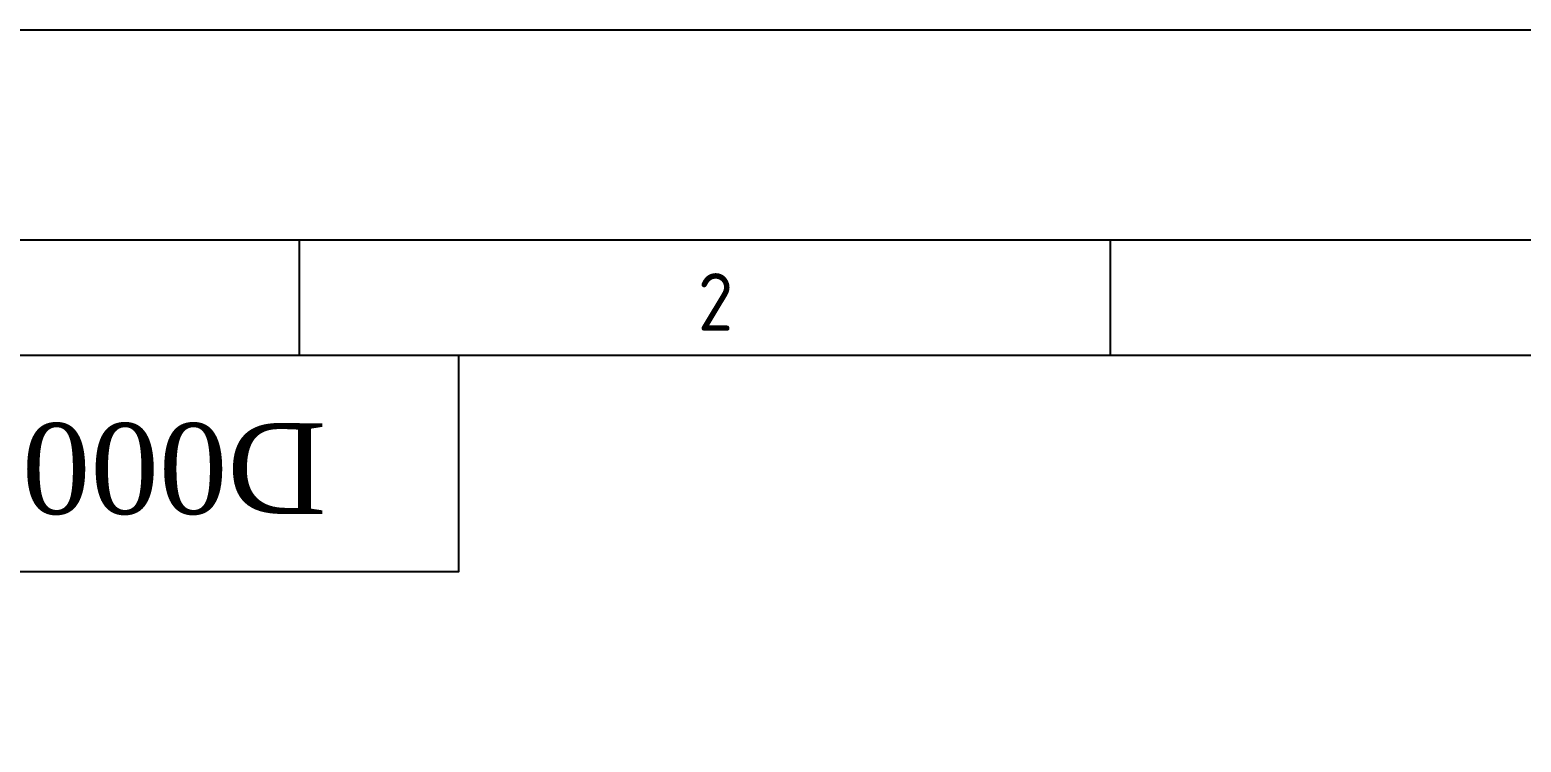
# Model space of a CAD drawing. Header units: millimetres. Extents: x -13 to 15102, y -1400 to 6249.
# Drawn here: x 984 to 2956, y 5307 to 6249 of the extents above; entities that cross this region are included whole.
import ezdxf

# ---------------------------------------------------------------- set-up
doc = ezdxf.new("R2010")
doc.units = ezdxf.units.MM
doc.header["$LTSCALE"] = 2
doc.layers.add('외형선', color=3, linetype='Continuous')
doc.styles.get("Standard").update_dxf_attribs({"font": 'isocp.shx', "height": 34, "bigfont": 'whgtxt.shx'})

msp = doc.modelspace()

# ---------------------------------------------------------------- linework, layer by layer
for p, q in [((8847.6232, 5970.33699), (267.37307, 5970.33699)), ((1339.92637, 5970.33699), (1339.92637, 5817.86981)), ((2412.47967, 5970.33699), (2412.47967, 5817.86981)), ((8847.6232, 5817.86981), (419.84025, 5817.86981))]:
    msp.add_line(p, q)
at = {"layer": 'Defpoints', "color": 6}
msp.add_lwpolyline([(8893.75453, -10.73886), (-13.48715, -10.73886), (-13.48715, 6248.69317), (8893.75453, 6248.69317)], close=True, dxfattribs=at)
at = {"layer": '외형선', "color": 0}
msp.add_lwpolyline([(1550.41345, 5817.86981), (1550.41345, 5531.99384), (419.84025, 5531.99384)], dxfattribs=at)

# ---------------------------------------------------------------- texts
at = {"insert": (1867.05567, 5926.95414), "char_height": 76.233591, "width": 343.0015777, "attachment_point": 1}
msp.add_mtext('{\\Fisocp,gbcbig|c129;2}', dxfattribs=at)
at = {"layer": '외형선', "color": 0, "insert": (978.20251, 5669.34714), "char_height": 119.9414446, "width": 1524.8518359, "attachment_point": 5, "rotation": 180}
msp.add_mtext('{\\fBatang|b0|i0|c129|p18;D000C015}', dxfattribs=at)

doc.saveas('drawing.dxf')
